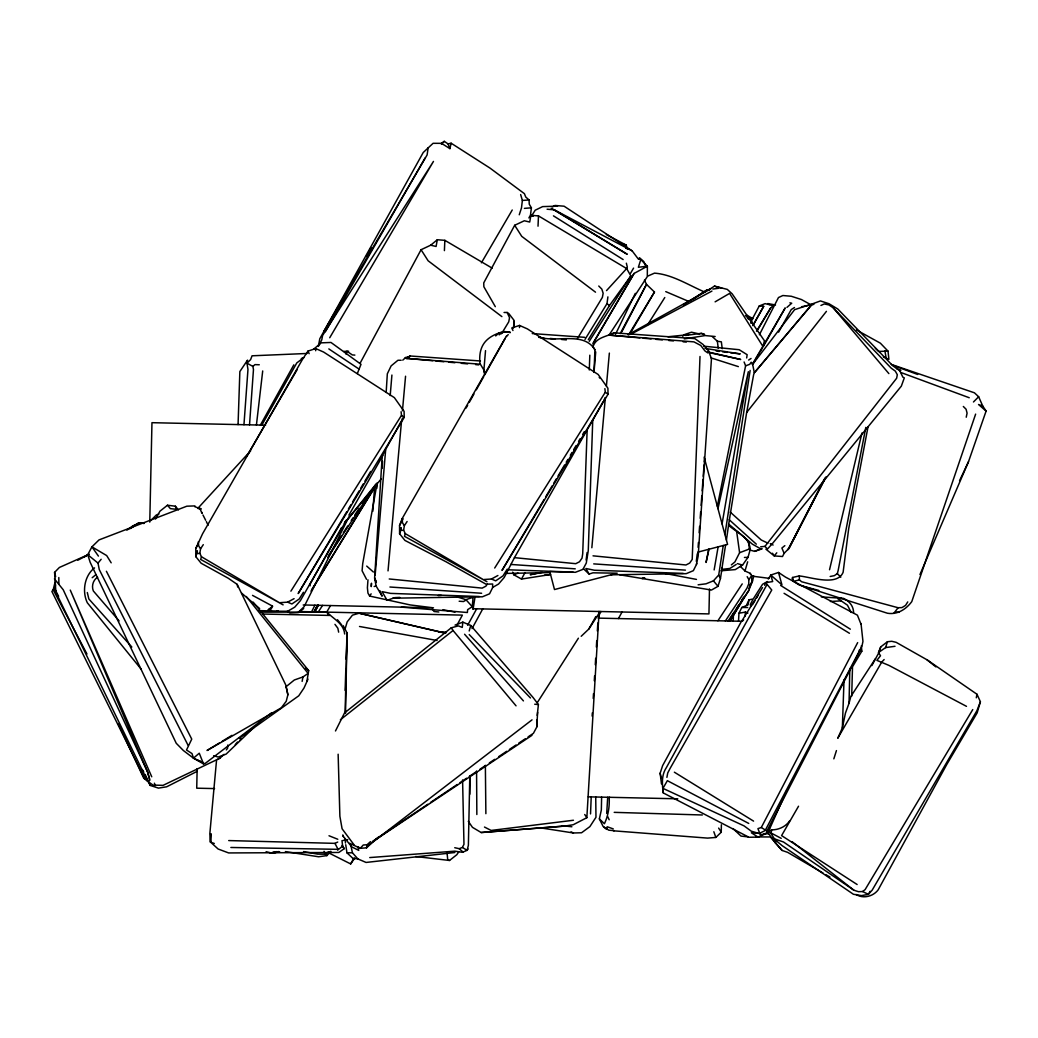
<?xml version="1.0" encoding="UTF-8"?>
<svg xmlns="http://www.w3.org/2000/svg" width="1038" height="1038" viewBox="0 0 1038 1038"><rect width="100%" height="100%" fill="white"/><g stroke="black" fill="none" stroke-linecap="round" stroke-linejoin="round"><path stroke-width="1.5" d="M469.838 794.226L469.954 776.437M919.966 574.533L968.506 461.689L986.1 411.061L982.701 405.975L978.652 396.737L974.423 392.805L891.266 364.39M598.744 618.129L598.835 611.486M315.682 350.74L315.721 348.573L307.988 351.091L302.564 359.239L202.553 533.817L195.78 548.531L195.832 556.692L201.151 563.245L228.243 578.231L237.196 584.381L285.761 684.963L287.889 694.785L286.228 701.273L281.285 707.838L207.029 750.487L219.498 742.91M519.493 327.606L519.532 325.426L511.799 327.956L512.954 330.525M613.367 830.802L707.592 838.107L715.844 837.445L721.254 832.191L721.371 824.769M345.524 713.365L347.055 632.933L343.228 625.693M469.799 775.633L468.385 845.295L467.113 850.317L462.416 852.302L454.865 851.16L369.749 857.57M224.065 754.354L219.939 758.207L163.057 785.351L153.001 785.091L147.656 781.251L55.87 592.231L54.573 572.379L59.387 567.462L88.749 554.409M149.77 522.114L151.963 422.687L265.598 425.191M197.155 768.613L196.727 788.192L214.542 788.582M601.625 797.132L601.339 810.016L599.367 818.891L603.091 826.391L606.607 829.388L607.165 826.754L613.263 828.895M709.486 588.961L708.941 613.912L472.887 608.709M884.142 659.545L881.742 662.075L837.757 738.278L842.35 727.885L845.464 713.054L849.032 703.284L849.837 668.498M345.096 713.378L347.055 632.933L346.16 659.169M747.178 576.674L748.865 579.606L748.761 583.823L746.958 588.183L725.393 620.932M603.091 401.615L592.737 420.338L588.261 550.828L586.275 563.076L583.317 568.616L589.104 574.066L592.945 572.82L617.182 573.184L554.487 589.545L549.79 571.562L575.415 572.301L583.616 569.109M733.217 621.1L733.399 615.339M767.549 581.552L762.567 584.277L753.251 598.952L749.034 599.808L748.035 604.882L741.82 607.502L738.952 613.237L738.524 621.217M345.122 690.439L345.836 668.757M590.531 813.922L591.219 796.899M606.711 813.481L607.697 797.262M210.519 842.246L210.818 833.799L210.519 842.246L209.819 833.877L216.566 759.985M238.065 424.594L239.856 371.552L247.524 360.147L246.992 363.222L247.965 369.45L243.956 424.724M345.096 839.093L345.472 843.025M592.737 420.338L587.145 429.888L582.707 553.773L582.02 558.133L579.489 561.779L575.766 563.686L514.446 557.653L504.209 577.491L498.538 584.044L492.609 587.456L492.661 584.018L485.966 584.16L446.055 561.779L404.924 540.422L399.591 533.753L399.552 525.5L402.121 518.676L506.362 336.104M589.299 369.982L589.818 355.191M700.014 356.488L692.203 559.43L689.673 563.076L685.962 564.983L593.035 555.836M842.35 727.885L844.024 679.825M851.705 696.148L852.509 666.772L861.812 651.202L861.371 645.74M475.067 596.811L473.159 608.709M227.75 745.063L227.62 748.203L226.297 749.929M444.407 250.625L444.848 240.336L437.322 239.739L430.692 245.202L421.065 249.717L360.03 363.352M538.021 226.193L538.475 215.904L530.937 215.307L529.704 222.041L524.307 220.77L514.679 225.285L483.734 282.907L483.864 286.748L495.308 306.677M473.133 596.98L472.251 606.711L473.056 609.176M514.186 326.256L513.875 320.132L508.918 313.684L507.141 312.464L504.066 312.477M745.128 616.429L745.362 612.096L738.952 613.237M371.422 583.408L371.241 586.626L371.513 583.434M376.781 488.366L377.054 483.526M382.088 468.436L382.503 461.132M537.632 712.289L536.776 726.795L536.724 719.957M599.121 611.486L586.846 817.697L573.236 824.73L565.113 826.04L481.165 832.528L472.459 827.338L468.307 821.33M504.909 338.92L484.759 374.822L483.682 369.671L480.373 364.234L405.741 358.292L410.049 355.982L480.438 360.977M592.14 716.09L592.335 712.872M593.217 698.418L593.515 693.605M594.294 680.759L594.592 675.933M595.28 664.696L595.669 658.274M596.357 647.024L596.746 640.602M597.343 630.974L597.836 622.943M386.162 392.455L387.33 373.797L391.131 365.895L397.93 360.277L401.148 360.251M249.522 424.84L253.467 369.567L252.909 366.401L246.992 363.222L250.625 359.563L252.052 355.8L307.014 353.478M367.971 579.827L367.4 587.793L367.958 593.113L369.632 596.059L410.114 604.92L433.495 607.84L303.213 604.959M372.863 511.215L374.575 487.289L376.223 484.785M698.081 547.324L698.431 542.485M699.132 532.792L699.599 526.344M700.183 518.273L700.65 511.812M701.117 505.363L701.818 495.684M702.168 490.831L702.986 479.543M703.219 476.312L704.036 465.011M704.27 461.793L704.517 458.562M375.159 575.065L385.682 449.441L400.798 422.038M390.197 395.556L391.91 375.042M483.76 371.695L485.525 350.623M595.721 351.908L593.996 372.421L594.93 349.754L592.983 346.809C595.838 337.272 606.477 336.844 613.86 332.835L694.85 338.609L702.908 344.344L708.656 351.039L711.471 358.655L698.185 555.979L696.433 564.49L693.358 570.666L686.209 573.664L610.98 574.805M760.698 546.767L764.941 546.416L767.523 548.998L772.596 543.367L901.334 386.149L904.306 377.897L902.865 377.144L899.79 370.748L892.862 365.817L837.757 308.987L828.96 303.719L820.448 300.929L812.43 303.862L754.159 372.979L753.601 374.861L746.659 412.475L728.702 524.125L752.433 544.197L759.972 548.401M388.03 570.887L401.55 420.688L402.575 418.067M402.446 410.763L405.56 376.223M591.842 547.74L605.362 397.541L603.844 400.266M606.4 386.058L609.358 353.089M736.214 564.438L729.87 568.461L721.786 569.395L725.601 544.885M537.217 715.403L538.411 704.543L533.065 697.484L470.746 625.486L462.831 622.138L462.26 627.419L458.316 625.888L451.232 627.821L344.512 712.95L335.482 730.96M532.027 719.853L372.486 842.35L366.57 847.838L360.264 848.318L357.812 846.645L358.746 850.382L351.791 846.904L343.176 836.174M329.721 337.739L433.469 161.409L322.597 335.469L321.767 339.893L318.342 346.42L319.782 338.777L423.219 152.521L433.08 143.309L441.487 143.335L444.277 141.337L448.053 143.893L451.128 143.205L489.923 168.039L524.398 193.665L525.734 197.012L529.069 199.971L529.25 204.175L531.404 207.808L530.47 215.126L528.9 217.941M256.425 424.996L262.705 370.955M520.648 194.56L522.374 200.438L521.478 207.95L519.26 214.775M975.629 414.11L911.766 601.638C906.044 609.319 897.338 614.924 887.438 613.237L799.104 584.939L793.538 581.358L792.111 578.374L792.591 577.465L799.234 575.934C810.613 576.985 837.16 586.626 843.115 572.314L848.682 528.731L868.028 426.8M586.12 560.04L587.093 552.54M696.316 561.324L697.277 553.838M513.382 328.06L514.277 321.313M584.978 339.439L607.009 303.628L607.892 296.881M750.902 323.324L751.317 320.236L747.97 317.563M746.672 357.954L747.139 354.698L739.186 349.715L703.842 346.199M55.87 592.231L54.897 589.156L55.533 584.783M822.965 873.01L787.673 852.367L782.081 850.433L775.49 843.012L775.814 840.767M428.162 147.746L427.111 154.934L323.7 331.576M306.976 681.058L308.688 670.6L253.168 602.131M405.157 357.98L402.783 360.147M698.12 584.809L705.996 583.823L713.43 580.839L718.724 575L723.252 545.508M724.939 534.544L750.137 370.423M625.745 248.264L626.238 245.137L606.322 234.536M619.634 574.767L711.445 590.051L718.011 586.327L720.463 578.451L722.085 568.071M366.57 847.838L367.076 844.737L370.462 841.675M726.418 540.045L728.702 524.125M201.463 556.757L200.671 559.456L283.127 604.869L201.463 556.757L199.802 553.267L200.568 548.817L203.292 544.652M405.274 533.623L404.483 536.322L486.939 581.721L405.274 533.623L403.613 530.133L404.379 525.669L407.104 521.517M714.144 569.927L718.127 546.844M722.072 523.905L748.333 371.708L717.985 508.672M849.032 703.284L850.849 696.485L875.449 658.624M377.157 482.852L362.716 563.634L362.093 570.744L366.505 579.269M302.136 681.395L302.94 676.945L308.13 673.415L246.278 596.487M599.367 818.891L604.414 823.744C608.281 815.609 609.669 806.63 609.189 797.301L609.682 797.314M437.322 239.739L436.09 246.473L430.692 245.202M976.291 697.808L976.966 694.24L927.038 659.818L896.144 642.327L891.746 641.289L887.438 641.731L880.743 646.895L878.524 652.526L880.496 655.757L876.889 660.363L888.93 665.397L966.482 706.346M666.902 777.358L667.745 772.947L670.042 768.509L771.753 590.025L765.655 582.694L772.687 581.552L770.754 575.065L778.513 572.457L785.532 577.128L857.414 615.171L860.969 624.11M865.809 427.397L838.133 570.576L837.316 573.612L834.331 575.662L830.179 576.479M708.707 549.297L706.061 562.466L708.993 549.219M717.336 506.285L745.595 365.804L744.103 361.977M747.671 561.805L744.986 570.991L750.305 573.378L751.707 575.623L751.759 582.863L748.722 590.609L729.779 621.022M966.235 417.224L967.079 413.137L966.08 409.231L963.329 406.481M753.744 575.973L752.537 580.995L748.813 588.533M441.487 143.335L449.921 148.629L451.128 143.205M829.531 569.745L861.968 433.002M240.115 740.315L240.647 738.057M195.832 556.692L197.272 550.776L197.376 553.669L199.802 553.267M399.591 533.753L401.07 527.641L401.174 530.535L403.613 530.133M789.762 820.669C786.025 826.572 778.643 829.907 771.766 829.868L770.884 833.384L774.932 839.625L782.068 845.594L853.418 894.276L861.475 895.612L868.391 894.341L872.141 890.202L976.94 710.654L980.404 701.727L976.966 694.24M144.918 779.084L51.9 591.504L53.185 589.753L55.066 582.214M346.147 354.347L346.952 351.246L348.625 351.233M980.404 701.727L977.147 712.885L946.877 764.292L878.148 889.877C873.243 896.43 863.162 899.077 856.168 894.484M469.202 630.961L470.746 625.486M720.995 570.77L735.28 569.603L742.546 565.074L747.996 557.367L750.059 550.088M721.786 569.395L722.15 568.136M345.122 628.885L347.159 621.918L352.453 615.158L359.226 613.199L445.665 633.297M696.433 564.49L696.77 563.336M357.332 373.563L361.016 364.312L330.979 342.462L321.157 342.851L313.943 348.924M833.838 758.843L836.446 750.578M878.524 652.526L885.583 647.595L887.438 641.731M552.476 206.925L555.019 205.472L564.075 206.199L632.168 250.885L638.162 258.851L640.809 259.591L638.357 267.259L647.375 266.221L647.31 276.601L608.878 335.365M106.395 571.263L191.745 739.121L186.503 749.994L192.004 753.575L193.47 758.155L203.513 763.929L205.044 763.54L271.515 712.821M762.19 548.817L754.639 551.347L749.631 549.932L750.124 548.726C749.397 537.113 736.565 532.39 728.845 525.552M525.02 572.587L521.504 579.061L513.745 574.741L512.642 572.172M880.743 646.895L878.382 653.564L871.842 665.605M736.604 531.145L739.601 552.696L734.917 561.934L731.362 564.88M764.63 585.263L765.655 582.694M661.167 777.799L660.155 773.193L662.646 765.577L741.456 621.282L598.122 618.116M766.952 584.602L666.357 767.64C661.258 775.282 662.14 784.352 663.295 792.941L748.982 837.264L758.09 837.108L765.577 833.786L769.612 828.908L786.713 790.632M308.001 679.176L304.03 687.973L298.736 695.823L239.129 738.355M626.368 269.283L627.328 267.155L626.355 263.198M708.656 351.039L707.786 352.92L704.919 350.909L700.754 345.459L693.968 341.878L609.54 335.157L639.927 337.895M746.556 605.102L749.034 599.808M959.54 480.737L968.506 461.689M615.56 334.184L635.308 293.365M311.621 611.797L314.89 605.219M492.622 587.625L489.56 593.801L482.398 596.798L392.818 598.199M348.872 516.976L304.069 606.776L297.893 612.641L289.823 612.952L287.267 611.252M315.435 610.552L318.069 605.284M337.622 850.148L342.618 846.1L341.995 840.572M825.288 477.701L789.243 548.051L784.118 553.345L782.509 556.511L774.27 555.927L765.875 549.154M454.748 847.722L459.185 848.669L462.364 847.462L463.973 844.322L462.585 779.953M759.388 334.755L778.474 297.543L782.886 295.519L791.332 296.271L801.453 299.541L811.314 305.003M824.289 479.232L788.089 549.634L826.196 476.663M765.577 833.786L760.309 834.786L757.935 828.622L761.282 827.52L766.926 830.984L861.125 648.529M621.827 331.784L646.505 284.373L644.442 280.143M752.68 599.951L750.279 604.557L750.863 606.452M761.282 827.52L857.66 642.613M399.552 525.5L403.133 518.831M195.78 548.531L197.609 545.054M203.604 762.865L193.47 758.155L183.415 750.565L176.239 743.273L90.176 562.311L87.75 554.694L91.928 546.844L99.012 539.916L186.827 506.194L194.949 505.908M769.729 304.783L765.123 303.628L759.271 305.951L750.643 322.143L752.109 322.649L751.317 320.236L745.44 315.578M366.505 256.204L371.033 247.706M620.192 333.6L646.505 284.373L654.472 292.028L629.508 334.625M385.539 449.869L382.205 456.084L374.614 577.984L376.106 586.016L382.127 596.175L379.817 590.583M537.113 726.418L533.415 733.321L528.07 736.915M598.148 616.793L600.976 611.538M315.578 610.552L318.407 605.297M457.057 625.006L462.364 615.119L299.216 611.525M594.346 619.245L595.747 616.65M472.043 628.587L482.735 608.917M467.619 625.278L476.676 608.787M581.202 636.281L588.831 629.041L593.931 619.997M618.427 618.57L622.06 611.992M260.395 425.087L293.832 364.857M341.593 527.551L309.519 585.108L310.258 585.743M753.238 325.037L763.696 306.327L759.271 305.951M285.411 851.588L318.614 856.778L326.879 855.61L330.85 851.303L328.799 852.925L350.662 863.927L353.763 858.387M354.814 857.998L350.662 863.927M778.617 332.134L791.267 309.545L794.485 307.533M261.836 425.113L296.803 362.898L303.732 357.695L301.292 358.525M466.075 408.064L467.645 405.261M469.228 402.446L473.964 394.012M476.338 389.782L483.734 376.638M538.475 215.904L626.641 268.57L630.857 275.965L589.221 341.346M587.145 429.888L514.446 557.653M752.797 325.621L763.696 306.327M870.091 891.318L868.391 894.341L862.591 891.538L858.439 891.694L853.833 890.176L783.482 841.987L770.91 837.614L782.081 850.433M155.518 519.026L159.956 511.202L167.468 505.234L175.396 506.207L178.393 509.905M763.164 346.783L785.208 307.923L752.628 363.845M348.898 515.185L382.84 455.552M325.348 331.732L425.061 158.023M730.246 621.035L744.285 596.578M318.329 611.94L322.559 605.388M753.134 363.676L754.639 361.068M798.533 806.228L781.588 835.603L857.141 884.519M246.823 456.11L297.063 369.839M481.411 262.809L512.24 210.013M326.685 612.135L330.525 605.556M592.75 343.993L634.088 273.435L647.375 266.221L640.809 259.591M755.534 359.537L759.297 353.154M630.455 273.409L633.569 268.128M593.412 342.605L634.088 273.435M346.77 511.695L298.191 593.554L404.236 417.367L404.093 411.359L394.349 397.619L323.584 352.038L315.721 348.573M348.418 508.918L350.883 504.766M352.531 501.99L359.122 490.883M360.77 488.107L363.235 483.955M364.883 481.178L370.644 471.46M543.99 499.667L502.003 570.42L608.047 394.232L607.905 388.212L598.16 374.484L527.395 328.903L519.532 325.426M545.638 496.891L552.216 485.784M553.864 483.007L556.342 478.855M557.99 476.079L564.568 464.972M566.216 462.195L567.864 459.432M570.329 455.267L571.977 452.49M573.625 449.714L576.103 445.549M578.568 441.384L580.216 438.62M582.681 434.455L584.329 431.678M757.545 330.032L770.637 308.039L772.921 306.106L767.796 303.563L775.516 304.977M972.749 709.577L865.121 889.605L862.591 891.538M752.485 604.739L754.963 600.639M756.611 597.901L758.259 595.176M628.704 334.703L654.472 292.028M495.697 335.936L498.889 333.042L502.301 332.471L508.737 321.845L509.541 317.706L507.141 312.464M577.439 338.544L602.364 297.413L603.156 293.274L601.819 289.109L598.757 286.021M756.481 331.226L770.637 308.039M311.997 589.337L374.575 487.289M311.024 591.141L376.742 484.214M760.063 351.908L762.372 348.158M731.453 616.935L733.957 612.861M736.474 608.787L738.978 604.713M741.495 600.652L743.169 597.927M741.651 621.282L762.502 587.586M768.289 579.048L770.754 575.065L781.938 584.848L778.513 572.457M588.287 339.698L609.423 305.6L630.857 275.965M303.433 592.27L299.204 599.017L291.886 603.986L287.63 602.144L280.39 602.637M507.232 569.135L503.015 575.882L495.697 580.852L491.441 579.009L484.188 579.502M907.757 601.91L905.564 605.401L901.957 607.593L898.117 607.736L801.621 581.747L799.429 579.866L799.26 575.921M290.899 591.154L401.498 415.343L401.096 411.736M638.604 259.137L639.499 257.735L643.807 261.602L645.441 265.365M647.504 324.946L664.787 297.53M494.698 568.02L605.31 392.208L604.894 388.601M531.456 216.138L535.206 210.208L542.64 206.601L557.549 206.16M578.4 638.201L537.308 702.622M749.696 585.445L752.537 580.995M328.41 555.81L341.567 535.478M343.319 532.766L347.704 525.981M351.22 520.557L352.972 517.845M354.724 515.133L359.109 508.361M362.612 502.937L364.364 500.225M588.831 629.041L600.172 611.512M327.723 557.562L376.301 483.734M717.907 620.763L742.235 583.901M369.632 596.059L371.137 593.84M458.757 851.835L456.798 854.728L449.532 860.463L415.641 856.506M728.092 620.984L748.722 590.609M506.518 336.572L508.231 334.56M487.276 584.173L485.862 586.211L482.151 588.118L389.224 578.97M748.865 579.606L751.707 575.623M468.073 849.032L467.113 850.317L462.364 847.462M752.485 364.533L794.602 309.661L812.43 303.862L755.08 371.902M893.874 613.211L898.117 607.736M764.941 546.416L896.65 378.234L897.312 374.731L895.314 371.111L891.305 368.243L833.358 307.949L828.921 304.938L824.276 303.939L820.928 305.457M746.659 412.475L826.43 311.348M346.964 520.09L375.756 484.435M776.787 552.8L774.27 555.927L772.467 553.241M344.318 523.476L381.193 478.894M188.099 745.388L99.272 569.59L98 563.089L101.166 559.287M344.551 522.425L346.549 520.051L300.397 600.626L294.727 607.178L287.643 611.265L276.731 611.226M237.572 742.001L235.25 744.661M742.3 621.308L743.662 619.751M606.516 290.614L626.641 268.57M197.791 508.399L250.651 450.829M973.462 401.978L978.652 396.737M150.64 520.622L156.349 514.978L158.853 514.095M441.397 144.178L444.277 141.337M368.451 845.555L378.299 837.199M499.2 334.846L500.134 333.938M254.012 727.391L226.102 754.12L218.175 757.039L213.633 755.729M750.305 573.378L750.448 574.468M611.953 334.599L613.86 332.835M408.375 357.526L410.049 355.982M501.159 333.86L503.677 331.55L510.021 331.991M252.909 366.401L254.959 364.61L259.292 364.766M786.934 307.391L791.709 303.226L789.918 302.824M193.47 758.155L199.27 753.212L203.513 763.929M272.54 606.218L267.96 610.072L271.541 608.761M92.2 577.712L95.781 574.754M298.736 612.576L303.693 608.489M94.549 567.877C84.376 575.649 81.937 591.569 87.322 602.767L141.324 669.38M784.845 545.651L781.899 548.038L784.118 553.345M286.112 686.663L294.325 679.994L302.94 676.945M340.399 719.762L453.061 630.507L516.042 705.84M682.641 336.208L684.911 334.431L691.503 332.212L699.936 334.054M97.637 577.193C93.083 579.944 91.331 586.133 93.355 590.985L119.111 620.919M766.926 830.984L769.612 828.908M129.127 528.601L132.942 525.799L140.519 522.711L143.984 523.515M342.618 846.1L342.112 845.451L344.253 848.656L338.842 852.458L228.632 852.938L218.11 849.006L210.584 842.129L214.308 843.492M130.477 528.576L138.469 523.061L144.425 522.97M692.839 299.554L707.112 289.849L709.992 289.459M328.722 851.718L325.037 854.196L317.68 854.131L303.563 851.562M373.083 841.027L427.864 804.229M430.536 802.439L457.252 784.481M459.925 782.691L466.607 778.202M469.28 776.411L475.962 771.922M479.971 769.223L485.317 765.629M489.326 762.943L494.672 759.349M498.681 756.663L506.7 751.278M509.373 749.475L516.055 744.986M518.715 743.195L525.397 738.706M715.117 301.837L729.584 293.404L762.982 346.51L764.435 340.775L732.127 293.793L727.275 289.381L714.429 286.151L708.098 290.238M372.331 841.909L531.975 735.319M748.658 360.043L751.045 358.46M683.341 304.887L707.112 289.849M84.506 556.822L88.606 554.24M126.857 530.146L138.469 523.061M222.275 741.223L231.967 735.332M627.99 334.781L710.68 288.953M287.63 602.144L294.091 598.654M491.441 579.009L497.903 575.506M503.677 331.55C486.614 336.208 477.934 345.07 480.023 364.286L480.373 364.234M630.494 334.431L711.925 291.081M77.811 560.248L89.177 554.227M271.411 608.099L272.566 606.14L252.519 595.371M197.09 771.377L166.651 786.804L158.464 788.114L150.121 785.403L145.177 774.439M739.601 552.696L750.124 548.726M147.656 781.251L149.861 780.2L147.591 772.025L70.273 590.09L151.743 776.8M228.71 840.572L334.976 843.362L337.726 842.052M755.755 836.913L771.065 836.952L768.224 833.125L768.185 831.477L771.766 829.868M647.647 276.147L654.498 273.137C672.3 274.46 688.337 285.074 704.802 292.08M406.805 358.616L407.545 358.292M899.79 370.748L900.867 370.294L896.534 368.568M754.639 551.347L761.464 548.57M218.162 758.882L219.939 758.207M455.046 625.084L462.831 622.138M513.745 574.741L518.027 573.171M266.104 851.692L272.397 853.223L276.912 851.601M745.595 365.804L749.708 364.338L751.201 362.223L752.719 364.727L754.276 372.525M473.328 597.239L465.893 599.653L457.031 596.876M272.397 853.223L278.573 851.549M704.257 333.976L701.104 333.341L685.482 335.469M374.173 586.509L376.236 585.964M274.992 851.874L270.36 853.093L276.627 851.796M697.731 552.164L727.573 544.379L704.127 457.122M799.429 579.866L793.538 581.358L792.591 577.465M521.504 579.061L550.568 574.507M463.156 852.133L459.185 848.669M522.374 200.438L529.069 199.971M540.629 572.496L530.236 574.715L542.186 572.431M502.301 332.471L507.66 331.758L510.138 332.718M801.557 306.742L813.909 304.368M644.533 577.738L642.029 578.49L644.715 578.231M274.927 852.613L279.676 851.77M343.033 840.482L347.782 839.638M684.314 338.907L705.126 335.572L715.156 336.52M405.261 357.526L409.465 356.89M712.885 289.057L718.672 288.253M885.583 647.595L895.015 646.285M573.443 820.254L491.117 830.439L484.474 827.052M454.878 852.509L366.064 862.448L357.889 858.919L352.894 858.361L346.952 852.821L345.732 844.737M667.927 336.779L688.635 334.625M883.416 356.851L888.904 359.369L888.022 351.142L878.641 351.428L875.306 348.197M690.101 300.566L691.555 300.436M524.411 208.379L531.404 207.808M481.165 832.528L565.113 826.04M367.076 844.737L363.274 845.01L360.264 848.318L349.611 843.258M544.587 575.117L549.154 574.857M830.374 601.495L841.195 600.872L847.436 605.167L851.212 612.498M343.76 351.428L346.952 351.246L352.323 354.931L354.866 355.1M399.747 597.395L394.946 597.629L387.07 600.301L382.101 591.634L390.586 593.386L479.4 596.513M438.153 595.565L441.358 595.41M540.123 827.792L573.43 832.982L581.565 832.761L589.882 826.624L595.968 817.269L595.734 797.002M744.454 557.458L747.996 557.367M506.531 573.404L550.062 572.6M614.288 830.647L608.774 830.192L604.233 827.143M346.952 852.821L352.427 852.782L357.889 858.919M260.772 612.135L326.957 612.083C333.315 619.011 343.682 623.332 344.668 633.997M741.82 607.502L747.697 607.515M230.877 847.475L338.038 849.331L334.976 843.362M258.605 610.629L278.21 611.058M262.562 614.042L329.928 615.43M588.261 796.834L677.775 798.806M614.211 812.352L702.324 814.986M683.199 573.378L594.398 570.238L585.912 568.5L589.104 574.066M507.803 569.784L573.015 572.081M764.176 833.644L768.704 833.838M438.555 631.779L446.444 632.155M438.827 611.992L434.001 611.486L432.353 608.943M821.356 596.915L841.922 598.251M593.723 563.881L685.43 570.134M510.683 564.438L575.247 568.837M389.925 587.015L481.619 593.269M757.688 833.242L751.382 832.8L758.09 837.108M532.26 333.574L584.666 337.311M459.159 601.236L463.48 601.534L466.218 599.977L472.251 606.711L467.645 609.643L467.372 612.511L401.459 607.126M539.163 337.026C556.342 343.085 583.616 331.005 594.93 349.754M534.726 704.231L538.411 704.543M547.091 209.209L554.344 209.819L627.237 254.284L551.217 208.236L632.168 250.885M643.119 338.18L651.124 338.907M655.912 339.335L662.309 339.919M668.706 340.49L673.506 340.931M683.095 341.787L686.3 342.086M538.891 337.428L543.73 337.869M550.192 338.453L555.032 338.881M561.493 339.465L566.346 339.906M405.741 358.292L432.729 360.731M435.908 361.016L443.849 361.73M448.611 362.158L454.955 362.729M461.313 363.313L467.671 363.884M475.599 364.598L478.778 364.883M895.989 612.044L899.142 612.342M562.311 825.69L571.886 826.767M748.113 836.9L741.002 836.083L733.049 828.609M716.181 351.052L719.386 351.441M722.591 351.817L727.391 352.388M730.596 352.764L740.198 353.906L705.01 348.392M198.297 508.607L201.216 508.957L194.742 506.687M751.759 576.103L769.158 578.335M712.353 336.649L717.336 341.217L721.345 341.839L722.227 348.703M359.511 626.485L437.115 640.498M714.429 286.151L721.916 288.201M665.008 573.456L696.472 579.412M442.954 609.682L455.02 612.135M709.084 352.596L740.691 359.472L707.877 351.908M359.706 613.393L445.445 633.102M449.532 860.463L447.741 860.022L447.054 852.717M803.399 586.314L818.8 590.44M737.434 563.608L742.546 565.074M710.978 357.876L738.368 366.622M618.596 242.633L626.238 245.137L627.302 249.263M892.654 365.259L917.67 374.459M859.114 650.268L861.812 651.202M982.701 405.975L978.536 404.509L986.1 411.061M900.945 372.525L969.233 397.736M444.848 240.336L492.181 268.141M745.362 612.096L747.931 613.069M746.854 316.668L752.693 318.938M54.819 582.603L55.494 582.863M329.007 835.759L337.791 839.262M530.937 215.307L533.182 216.228M665.747 291.613L688.765 301.435M196.701 759.79L202.267 762.294M571.043 831.866L573.43 832.982M701.104 333.341L704.737 335.027M767.873 543.159L761.282 540.019L730.259 512.123M747.645 318.484L751.317 320.236M781.225 838.367L768.185 831.477M770.261 543.614L773.102 545.041M752.719 318.601L746.646 315.046M748.748 823.432L667.356 780.667L662.958 788.374L744.051 825.885L751.278 831.179L759.167 833.527L765.136 830.543L861.981 646.038L862.954 641.38L861.021 623.54M268.647 609.371L271.489 610.915M856.441 329.941L880.406 343.202L888.022 351.142M825.755 874.619L829.946 877.032M784.066 593.308L849.434 633.271M674.363 772.194L753.575 821.123M841.195 600.872L837.874 598.796L843.505 598.355C849.447 601.326 853.612 605.971 853.599 613.108M850.343 629.184L780.628 585.432M553.462 215.852L623.137 259.552M328.825 348.911L359.226 369.204M305.276 668.316L308.688 670.6M605.31 392.208L608.047 394.232M401.498 415.343L404.236 417.367M87.75 554.694L98 563.089M595.514 292.184L521.738 236.353L514.679 225.285M501.886 316.616L428.123 260.785L421.065 249.717M326.879 855.61L325.037 854.196L324.064 851.29M791.981 841.61L853.833 890.176M927.038 659.818L935.9 666.902M148.006 781.653L143.711 778.163L118.501 724.057M607.009 303.628L609.423 305.6M259.643 608.553L241.543 593.074M366.712 566.086L373.369 572.016M729.182 519.714L756.326 544.159M744.986 570.991L740.405 566.45M837.316 573.612L840.806 577.167M469.228 634.568L530.457 697.964M54.43 578.854L63.227 589.766L147.591 772.025L149.55 779.097M131.826 647.011L88.84 598.952L87.309 592.529M464.583 634.244L523.437 700.91M833.358 307.949L888.878 373.615M167.468 505.234L170.362 508.646L176.175 509.282L175.396 506.207M713.43 580.839L718.011 586.327M337.454 619.712L341.723 624.98M599.224 377.404L599.756 378.091M342.838 846.852L344.253 848.656M334.95 624.344L337.856 628.25L338.648 632.155M338.141 754.224L339.88 816.244L342.086 828.765L354.036 844.815M772.233 838.38L775.49 843.012M98.428 556.096L91.928 546.844L106.667 555.564L111.183 562.817M451.232 627.821L453.061 630.507M584.731 814.506L586.846 817.697M404.379 525.669L402.51 522.802L402.121 518.676M200.568 548.817L198.699 545.936L198.323 541.823M718.633 828.09L721.254 832.191M142.284 769.495L143.724 771.961M53.185 589.753L86.971 654.031M54.897 589.156L58.621 596.331M202.968 514.978L205.667 520.272M718.724 575L720.463 578.451M208.119 525.228L206.341 521.595M607.606 816.439L609.176 819.76M307.988 351.091L309.142 353.66M326.957 612.083L328.008 614.496M199.711 508.049L201.813 512.967M201.813 512.266L202.254 513.304M376.353 582.188L374.614 577.984L376.379 582.513M448.053 143.893L449.921 148.629M149.07 782.522L150.121 785.403M713.833 831.736L715.844 837.445M661.466 783.95L660.155 773.193M154.415 783.184L155.207 785.571M342.8 834.915L343.267 836.628M54.573 572.379L55.65 576.635M237.702 586.989L237.196 584.381M286.241 687.078L287.889 694.785M350.766 844.815L352.427 852.782M884.882 350.805L886.128 357.799M748.463 541.914L749.423 548.933M717.336 341.217L718.283 348.327M663.152 790.294L663.295 792.941M485.369 765.304L485.875 813.688M58.816 577.543L58.868 583.68M476.572 770.949L476.844 814.519M317.576 605.271L314.008 611.849L317.576 605.271"/></g></svg>
